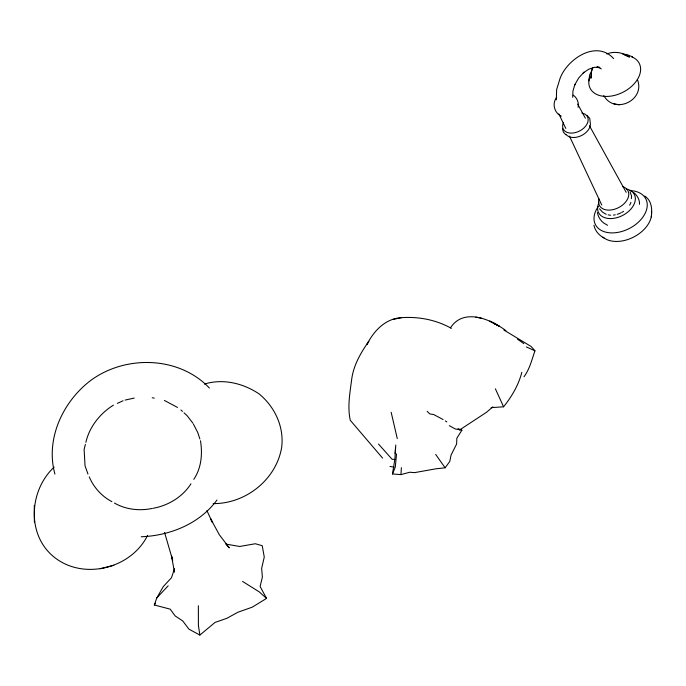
<?xml version="1.0" encoding="UTF-8"?>
<svg xmlns="http://www.w3.org/2000/svg" width="686" height="686" viewBox="0 0 686 686"><rect width="100%" height="100%" fill="white"/><g stroke="black" fill="none" stroke-linecap="round" stroke-linejoin="round"><path stroke-width="1.03" d="M556.312 99.804L556.646 89.523L560.162 78.093C567.691 58.679 596.443 39.608 613.636 58.593M572.724 97.361L572.93 91.032L574.902 84.438L574.585 85.141L578.607 78.084L584.009 72.141L583.22 72.956L588.76 69.2L594.513 67.305L599.924 67.451L597.009 66.816L601.322 68.892M395.771 445.025L394.879 459.166L392.469 473.966L400.941 474.609L409.851 472.234L414.541 472.637L435.747 468.83L445.111 467.801L449.776 461.455L451.088 454.99L456.619 444.013L456.85 438.2L461.918 430.182L458.042 428.587M400.941 474.609L401.387 467.68M651.237 216.999C652.42 209.436 651.76 200.646 644.746 196.033M631.369 198.674L631.54 196.016L630.134 191.934M639.532 204.317C639.781 199.798 637.243 195.399 633.804 192.586M395.085 453.686L395.488 448.087M396.542 453.952L395.308 467.063L392.469 473.966M588.897 80.905L589.643 74.928L592.284 69.689M591.538 73.025L590.886 78.298L591.658 70.023L592.824 67.494M578.127 107.256C579.095 102.763 577.055 97.721 573.239 95.157M85.373 444.348L84.129 449.441L85.038 465.82L87.962 474.086M85.87 442.316C89.403 426.889 100.07 413.401 113.456 405.143M521.832 372.309C518.625 384.983 511.713 396.654 503.593 406.798L491.125 407.638M147.61 535.38C131.266 568.411 83.949 580.57 54.606 557.478C26.291 535.337 28.932 490.567 54.117 467.157M174.527 568.625L171.491 577.732L163.277 586.59L156.82 597.892L154.341 604.992L170.154 609.134L175.17 615.942L182.708 620.916L188.942 629.148L199.866 635.073L215.052 622.416L226.817 618.335L237.853 612.264L252.174 607.196L266.545 598.415L260.114 586.461L262.369 577.123L261.649 568.394L264.264 557.041L262.224 545.687L255.321 543.741L239.706 546.476L225.668 544.049M503.91 330.035L531.058 346.456L534.96 350.778C531.839 359.73 529.764 368.922 523.993 376.76M154.341 604.992L155.43 603.217M190.965 483.793C182.682 496.818 168.344 505.565 153.244 508.249M193.786 479.351C201.427 468.015 202.627 453.961 200.484 440.764M450.462 327.831C463.53 307.551 490.704 319.17 505.934 330.661M556.655 97.489C551.758 103.432 554.348 113.044 561.268 116.166M216.982 500.043C199.429 523.83 170.145 535.62 141.239 536.769M156.82 597.892L168.19 585.793M492.848 406.849L486.614 412.217L459.56 429.993M117.315 403.394L123.103 400.761M606.801 53.997C614.176 50.918 623.068 52.453 629.474 57.084L624.363 54.974M451.371 328.354C436.176 319.83 418.812 316.46 401.49 317.678C385.489 318.458 373.716 330.944 366.95 344.526L368.811 341.302C360.956 352.475 353.805 364.746 351.798 378.466C350.074 392.272 347.219 406.618 350.306 420.338L382.608 458.137M100.233 568.754L113.825 565.307M204.385 384.091C222.95 378.303 243.221 383.277 259.068 393.875C274.794 406.807 284.21 426.761 281.68 447.281C276.347 479.66 245.511 503.936 213.174 503.601M125.109 400.084L134.233 398.069M392.649 319.505L401.49 317.678M152.326 508.412C139.61 511.147 125.752 509.587 114.425 503.044M603.791 95.611C614.879 115.111 645.835 99.916 637.337 79.396M622.759 54.203L626.807 54.503L632.586 56.887M395.145 459.5L392.066 459.26L378.475 444.022M152.223 397.777L154.273 398.129M614.013 103.835L619.364 104.804M390 466.437L394.038 467.166M461.918 430.182L455.195 428.93L449.339 425.68M481.529 318.235L475.827 317.129M526.342 346.936L534.96 350.778M164.4 400.444L177.545 407.45M111.887 501.646C101.88 496.45 93.596 487.274 89.249 476.89M443.113 419.515L433.698 414.558L429.702 413.898L427.155 411.317M604.435 238.265C599.281 235.564 595.105 231.096 593.922 225.248M242.57 581.428L259.265 591.889L266.545 598.415M445.334 420.955L446.809 421.916M517.415 339.116L523.804 343.609M180.924 409.971L182.467 411.394M184.011 412.818L187.107 415.665L193.015 423.348M209.419 388.07C178.986 355.931 125.169 354.765 90.389 380.696C62.58 402.005 45.285 439.366 54.931 474.103M226.397 544.804L229.296 547.831L219.306 534.72L210.499 518.487L212.283 522.2L206.923 510.65M587.233 115.582L589.771 118.455L590.406 124.209A13.583 9.055 -27 0 1 580.459 136.025A13.583 9.055 -27 0 1 566.156 134.507M565.787 134.739L563.403 132.158L562.451 128.471M445.111 467.801L435.661 454.398M626.189 192.346L589.437 125.744M577.715 104.118L585.364 118.224M193.486 424.257L197.722 432.454L199.866 438.92M599.513 208.776L602.419 212.034L604.589 213.397A16.078 10.719 -27 0 0 606.235 214.264M558.858 113.919L565.779 128.402M569.466 136.12L601.768 205.045M495.386 388.808L503.593 406.798M597.403 212.6C598.295 217.642 601.39 222.084 606.004 224.382A20.066 13.368 -27 0 0 607.616 225.274M164.563 532.439L172.692 560.342L171.534 555.986L174.458 572.201M397.28 438.62L391.157 412.269M199.866 635.073L198.391 625.358L198.365 605.729M34.3 505.376L34.386 522.217M631.454 56.715A27.534 18.351 -27 0 1 636.762 80.494A27.534 18.351 -27 0 1 604.546 96.374A27.534 18.351 -27 0 1 589.634 77.321M581.882 113.027A13.583 9.055 -27 0 1 586.753 124.475A13.583 9.055 -27 0 1 570.22 133.075A13.583 9.055 -27 0 1 563.42 122.623M630.914 202.336A16.078 10.719 -27 0 1 629.619 205.165M623.523 211.348A16.078 10.719 -27 0 1 621.808 212.386M620.916 212.849A16.078 10.719 -27 0 1 617.186 214.332M615.291 214.804A16.078 10.719 -27 0 1 613.395 215.104M610.669 215.19A16.078 10.719 -27 0 1 608.13 214.855M622.777 186.695A16.078 10.719 -27 0 1 626.832 200.363A16.078 10.719 -27 0 1 608.002 210.096A16.078 10.719 -27 0 1 599.032 198.957M626.618 189.019A20.066 13.368 -27 0 1 632.989 206.263A20.066 13.368 -27 0 1 608.388 218.474A20.066 13.368 -27 0 1 598.929 202.773M651.426 211.245A28.289 18.856 -27 0 1 651.606 213.097M651.546 215.035A28.289 18.856 -27 0 1 631.84 237.931A28.289 18.856 -27 0 1 602.925 237.124M629.799 190.614A28.289 18.856 -27 0 1 644.874 213.886A28.289 18.856 -27 0 1 607.847 232.58A28.289 18.856 -27 0 1 598.303 206.512M492.051 322.309L489.71 321.117L495.952 324.375L492.051 322.309M496.681 324.821L493.363 322.952L499.502 326.425L496.681 324.821"/></g></svg>
